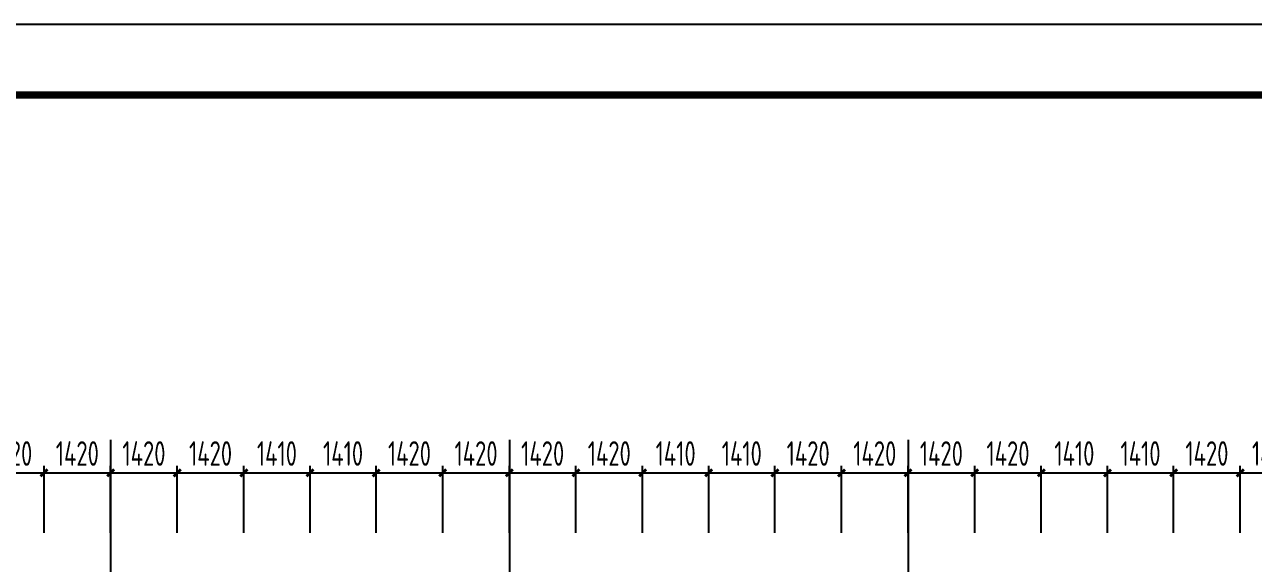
# Model space of a CAD drawing. Extents: x 753177 to 2169292, y -530934 to -273477.
# Drawn here: x 1785160 to 1811357, y -416265 to -404784 of the extents above; entities that cross this region are included whole.
import ezdxf

# ---------------------------------------------------------------- set-up
doc = ezdxf.new("R2010")
doc.units = 0
doc.header["$LTSCALE"] = 1500
doc.header["$MEASUREMENT"] = 0
doc.linetypes.add('DOTE', pattern=[2.42, 2, -0.2, 0.02, -0.2])
doc.layers.get('Defpoints').update_dxf_attribs({"color": 252})
for name, color, linetype in [('00-tk', 151, 'Continuous'), ('AXIS', 3, 'Continuous'), ('DIM', 3, 'Continuous')]:
    doc.layers.add(name, color=color, linetype=linetype)
doc.layers.add('TK', color=252, linetype='Continuous', lineweight=13)
doc.styles.add('TSSD_Dimension', font='Tssdeng.shx', dxfattribs={"width": 0.7, "bigfont": 'hztxt.shx'})
doc.dimstyles.new('TSSD_150_150', dxfattribs={"dimtxt": 525, "dimasz": 150, "dimexe": 150, "dimexo": 375, "dimgap": 150, "dimtad": 1, "dimdec": 0, "dimzin": 0, "dimdsep": 46, "dimtxsty": 'TSSD_Dimension', "dimblk": 'ARCHTICK', "dimblk1": 'ARCHTICK', "dimblk2": 'ARCHTICK', "dimcen": 0, "dimdle": 150, "dimclrt": 7, "dimadec": 0, "dimazin": 0, "dimtfac": 1, "dimtdec": 0, "dimtix": 1, "dimtmove": 2, "dimatfit": 3, "dimfxl": 0, "dimtolj": 1, "dimtzin": 0, "dimarcsym": 0})

# ---------------------------------------------------------------- blocks, each defined once
blk = doc.blocks.new('A$C16496DF1')
at = {"layer": '00-tk', "linetype": 'Continuous'}
blk.add_line((178350, 126150), (0, 126150), dxfattribs=at)
at = {"layer": '00-tk', "const_width": 150}
blk.add_lwpolyline([(3750, 124650), (176850, 124650), (176850, 1500), (3750, 1500)], close=True, dxfattribs=at)
blk = doc.blocks.new('_ArchTick')
at = {"color": 0, "linetype": 'ByBlock', "const_width": 0.4}
blk.add_lwpolyline([(-0.5, -0.5), (0.5, 0.5)], dxfattribs=at)
blk = doc.blocks.new('*D914')
at = {"layer": 'Defpoints', "color": 0, "transparency": 16777216}
for p in [(1785575, -414336), (1784155, -415985), (1785575, -415985)]:
    blk.add_point(p, dxfattribs=at)
at = {"layer": 'DIM', "color": 0, "lineweight": -2, "transparency": 16777216}
for p, q in [((1784005, -414336), (1785725, -414336)), ((1784155, -415610), (1784155, -414186)), ((1785575, -415610), (1785575, -414186))]:
    blk.add_line(p, q, dxfattribs=at)
at = {"layer": 'DIM', "color": 0, "lineweight": -2, "transparency": 16777216, "xscale": 150, "yscale": 150, "zscale": 150, "rotation": 180}
blk.add_blockref('_ArchTick', (1784155, -414336), dxfattribs=at)
at = {"layer": 'DIM', "color": 0, "lineweight": -2, "transparency": 16777216, "xscale": 150, "yscale": 150, "zscale": 150}
blk.add_blockref('_ArchTick', (1785575, -414336), dxfattribs=at)
at = {"layer": 'DIM', "color": 7, "transparency": 16777216, "insert": (1784865, -413923), "char_height": 525, "attachment_point": 5, "style": 'TSSD_Dimension'}
blk.add_mtext('\\A1;1420', dxfattribs=at)
blk = doc.blocks.new('*D915')
at = {"layer": 'Defpoints', "color": 0, "transparency": 16777216}
for p in [(1786995, -414336), (1785575, -415985), (1786995, -415985)]:
    blk.add_point(p, dxfattribs=at)
at = {"layer": 'DIM', "color": 0, "lineweight": -2, "transparency": 16777216}
for p, q in [((1785425, -414336), (1787145, -414336)), ((1785575, -415610), (1785575, -414186)), ((1786995, -415610), (1786995, -414186))]:
    blk.add_line(p, q, dxfattribs=at)
at = {"layer": 'DIM', "color": 0, "lineweight": -2, "transparency": 16777216, "xscale": 150, "yscale": 150, "zscale": 150, "rotation": 180}
blk.add_blockref('_ArchTick', (1785575, -414336), dxfattribs=at)
at = {"layer": 'DIM', "color": 0, "lineweight": -2, "transparency": 16777216, "xscale": 150, "yscale": 150, "zscale": 150}
blk.add_blockref('_ArchTick', (1786995, -414336), dxfattribs=at)
at = {"layer": 'DIM', "color": 7, "transparency": 16777216, "insert": (1786285, -413923), "char_height": 525, "attachment_point": 5, "style": 'TSSD_Dimension'}
blk.add_mtext('\\A1;1420', dxfattribs=at)
blk = doc.blocks.new('*D916')
at = {"layer": 'Defpoints', "color": 0, "transparency": 16777216}
for p in [(1788415, -414336), (1786995, -415985), (1788415, -415985)]:
    blk.add_point(p, dxfattribs=at)
at = {"layer": 'DIM', "color": 0, "lineweight": -2, "transparency": 16777216}
for p, q in [((1786845, -414336), (1788565, -414336)), ((1786995, -415610), (1786995, -414186)), ((1788415, -415610), (1788415, -414186))]:
    blk.add_line(p, q, dxfattribs=at)
at = {"layer": 'DIM', "color": 0, "lineweight": -2, "transparency": 16777216, "xscale": 150, "yscale": 150, "zscale": 150, "rotation": 180}
blk.add_blockref('_ArchTick', (1786995, -414336), dxfattribs=at)
at = {"layer": 'DIM', "color": 0, "lineweight": -2, "transparency": 16777216, "xscale": 150, "yscale": 150, "zscale": 150}
blk.add_blockref('_ArchTick', (1788415, -414336), dxfattribs=at)
at = {"layer": 'DIM', "color": 7, "transparency": 16777216, "insert": (1787705, -413923), "char_height": 525, "attachment_point": 5, "style": 'TSSD_Dimension'}
blk.add_mtext('\\A1;1420', dxfattribs=at)
blk = doc.blocks.new('*D917')
at = {"layer": 'Defpoints', "color": 0, "transparency": 16777216}
for p in [(1789835, -414336), (1788415, -415985), (1789835, -415985)]:
    blk.add_point(p, dxfattribs=at)
at = {"layer": 'DIM', "color": 0, "lineweight": -2, "transparency": 16777216}
for p, q in [((1788265, -414336), (1789985, -414336)), ((1788415, -415610), (1788415, -414186)), ((1789835, -415610), (1789835, -414186))]:
    blk.add_line(p, q, dxfattribs=at)
at = {"layer": 'DIM', "color": 0, "lineweight": -2, "transparency": 16777216, "xscale": 150, "yscale": 150, "zscale": 150, "rotation": 180}
blk.add_blockref('_ArchTick', (1788415, -414336), dxfattribs=at)
at = {"layer": 'DIM', "color": 0, "lineweight": -2, "transparency": 16777216, "xscale": 150, "yscale": 150, "zscale": 150}
blk.add_blockref('_ArchTick', (1789835, -414336), dxfattribs=at)
at = {"layer": 'DIM', "color": 7, "transparency": 16777216, "insert": (1789125, -413923), "char_height": 525, "attachment_point": 5, "style": 'TSSD_Dimension'}
blk.add_mtext('\\A1;1420', dxfattribs=at)
blk = doc.blocks.new('*D918')
at = {"layer": 'Defpoints', "color": 0, "transparency": 16777216}
for p in [(1791245, -414336), (1789835, -415985), (1791245, -415985)]:
    blk.add_point(p, dxfattribs=at)
at = {"layer": 'DIM', "color": 0, "lineweight": -2, "transparency": 16777216}
for p, q in [((1789685, -414336), (1791395, -414336)), ((1789835, -415610), (1789835, -414186)), ((1791245, -415610), (1791245, -414186))]:
    blk.add_line(p, q, dxfattribs=at)
at = {"layer": 'DIM', "color": 0, "lineweight": -2, "transparency": 16777216, "xscale": 150, "yscale": 150, "zscale": 150, "rotation": 180}
blk.add_blockref('_ArchTick', (1789835, -414336), dxfattribs=at)
at = {"layer": 'DIM', "color": 0, "lineweight": -2, "transparency": 16777216, "xscale": 150, "yscale": 150, "zscale": 150}
blk.add_blockref('_ArchTick', (1791245, -414336), dxfattribs=at)
at = {"layer": 'DIM', "color": 7, "transparency": 16777216, "insert": (1790540, -413923), "char_height": 525, "attachment_point": 5, "style": 'TSSD_Dimension'}
blk.add_mtext('\\A1;1410', dxfattribs=at)
blk = doc.blocks.new('*D919')
at = {"layer": 'Defpoints', "color": 0, "transparency": 16777216}
for p in [(1792655, -414336), (1791245, -415985), (1792655, -415985)]:
    blk.add_point(p, dxfattribs=at)
at = {"layer": 'DIM', "color": 0, "lineweight": -2, "transparency": 16777216}
for p, q in [((1791095, -414336), (1792805, -414336)), ((1791245, -415610), (1791245, -414186)), ((1792655, -415610), (1792655, -414186))]:
    blk.add_line(p, q, dxfattribs=at)
at = {"layer": 'DIM', "color": 0, "lineweight": -2, "transparency": 16777216, "xscale": 150, "yscale": 150, "zscale": 150, "rotation": 180}
blk.add_blockref('_ArchTick', (1791245, -414336), dxfattribs=at)
at = {"layer": 'DIM', "color": 0, "lineweight": -2, "transparency": 16777216, "xscale": 150, "yscale": 150, "zscale": 150}
blk.add_blockref('_ArchTick', (1792655, -414336), dxfattribs=at)
at = {"layer": 'DIM', "color": 7, "transparency": 16777216, "insert": (1791950, -413923), "char_height": 525, "attachment_point": 5, "style": 'TSSD_Dimension'}
blk.add_mtext('\\A1;1410', dxfattribs=at)
blk = doc.blocks.new('*D920')
at = {"layer": 'Defpoints', "color": 0, "transparency": 16777216}
for p in [(1794075, -414336), (1792655, -415985), (1794075, -415985)]:
    blk.add_point(p, dxfattribs=at)
at = {"layer": 'DIM', "color": 0, "lineweight": -2, "transparency": 16777216}
for p, q in [((1792505, -414336), (1794225, -414336)), ((1792655, -415610), (1792655, -414186)), ((1794075, -415610), (1794075, -414186))]:
    blk.add_line(p, q, dxfattribs=at)
at = {"layer": 'DIM', "color": 0, "lineweight": -2, "transparency": 16777216, "xscale": 150, "yscale": 150, "zscale": 150, "rotation": 180}
blk.add_blockref('_ArchTick', (1792655, -414336), dxfattribs=at)
at = {"layer": 'DIM', "color": 0, "lineweight": -2, "transparency": 16777216, "xscale": 150, "yscale": 150, "zscale": 150}
blk.add_blockref('_ArchTick', (1794075, -414336), dxfattribs=at)
at = {"layer": 'DIM', "color": 7, "transparency": 16777216, "insert": (1793365, -413923), "char_height": 525, "attachment_point": 5, "style": 'TSSD_Dimension'}
blk.add_mtext('\\A1;1420', dxfattribs=at)
blk = doc.blocks.new('*D921')
at = {"layer": 'Defpoints', "color": 0, "transparency": 16777216}
for p in [(1795495, -414336), (1794075, -415985), (1795495, -415985)]:
    blk.add_point(p, dxfattribs=at)
at = {"layer": 'DIM', "color": 0, "lineweight": -2, "transparency": 16777216}
for p, q in [((1793925, -414336), (1795645, -414336)), ((1794075, -415610), (1794075, -414186)), ((1795495, -415610), (1795495, -414186))]:
    blk.add_line(p, q, dxfattribs=at)
at = {"layer": 'DIM', "color": 0, "lineweight": -2, "transparency": 16777216, "xscale": 150, "yscale": 150, "zscale": 150, "rotation": 180}
blk.add_blockref('_ArchTick', (1794075, -414336), dxfattribs=at)
at = {"layer": 'DIM', "color": 0, "lineweight": -2, "transparency": 16777216, "xscale": 150, "yscale": 150, "zscale": 150}
blk.add_blockref('_ArchTick', (1795495, -414336), dxfattribs=at)
at = {"layer": 'DIM', "color": 7, "transparency": 16777216, "insert": (1794785, -413923), "char_height": 525, "attachment_point": 5, "style": 'TSSD_Dimension'}
blk.add_mtext('\\A1;1420', dxfattribs=at)
blk = doc.blocks.new('*D922')
at = {"layer": 'Defpoints', "color": 0, "transparency": 16777216}
for p in [(1796915, -414336), (1795495, -415985), (1796915, -415985)]:
    blk.add_point(p, dxfattribs=at)
at = {"layer": 'DIM', "color": 0, "lineweight": -2, "transparency": 16777216}
for p, q in [((1795345, -414336), (1797065, -414336)), ((1795495, -415610), (1795495, -414186)), ((1796915, -415610), (1796915, -414186))]:
    blk.add_line(p, q, dxfattribs=at)
at = {"layer": 'DIM', "color": 0, "lineweight": -2, "transparency": 16777216, "xscale": 150, "yscale": 150, "zscale": 150, "rotation": 180}
blk.add_blockref('_ArchTick', (1795495, -414336), dxfattribs=at)
at = {"layer": 'DIM', "color": 0, "lineweight": -2, "transparency": 16777216, "xscale": 150, "yscale": 150, "zscale": 150}
blk.add_blockref('_ArchTick', (1796915, -414336), dxfattribs=at)
at = {"layer": 'DIM', "color": 7, "transparency": 16777216, "insert": (1796205, -413923), "char_height": 525, "attachment_point": 5, "style": 'TSSD_Dimension'}
blk.add_mtext('\\A1;1420', dxfattribs=at)
blk = doc.blocks.new('*D923')
at = {"layer": 'Defpoints', "color": 0, "transparency": 16777216}
for p in [(1798335, -414336), (1796915, -415985), (1798335, -415985)]:
    blk.add_point(p, dxfattribs=at)
at = {"layer": 'DIM', "color": 0, "lineweight": -2, "transparency": 16777216}
for p, q in [((1796765, -414336), (1798485, -414336)), ((1796915, -415610), (1796915, -414186)), ((1798335, -415610), (1798335, -414186))]:
    blk.add_line(p, q, dxfattribs=at)
at = {"layer": 'DIM', "color": 0, "lineweight": -2, "transparency": 16777216, "xscale": 150, "yscale": 150, "zscale": 150, "rotation": 180}
blk.add_blockref('_ArchTick', (1796915, -414336), dxfattribs=at)
at = {"layer": 'DIM', "color": 0, "lineweight": -2, "transparency": 16777216, "xscale": 150, "yscale": 150, "zscale": 150}
blk.add_blockref('_ArchTick', (1798335, -414336), dxfattribs=at)
at = {"layer": 'DIM', "color": 7, "transparency": 16777216, "insert": (1797625, -413923), "char_height": 525, "attachment_point": 5, "style": 'TSSD_Dimension'}
blk.add_mtext('\\A1;1420', dxfattribs=at)
blk = doc.blocks.new('*D924')
at = {"layer": 'Defpoints', "color": 0, "transparency": 16777216}
for p in [(1799745, -414336), (1798335, -415985), (1799745, -415985)]:
    blk.add_point(p, dxfattribs=at)
at = {"layer": 'DIM', "color": 0, "lineweight": -2, "transparency": 16777216}
for p, q in [((1798185, -414336), (1799895, -414336)), ((1798335, -415610), (1798335, -414186)), ((1799745, -415610), (1799745, -414186))]:
    blk.add_line(p, q, dxfattribs=at)
at = {"layer": 'DIM', "color": 0, "lineweight": -2, "transparency": 16777216, "xscale": 150, "yscale": 150, "zscale": 150, "rotation": 180}
blk.add_blockref('_ArchTick', (1798335, -414336), dxfattribs=at)
at = {"layer": 'DIM', "color": 0, "lineweight": -2, "transparency": 16777216, "xscale": 150, "yscale": 150, "zscale": 150}
blk.add_blockref('_ArchTick', (1799745, -414336), dxfattribs=at)
at = {"layer": 'DIM', "color": 7, "transparency": 16777216, "insert": (1799040, -413923), "char_height": 525, "attachment_point": 5, "style": 'TSSD_Dimension'}
blk.add_mtext('\\A1;1410', dxfattribs=at)
blk = doc.blocks.new('*D925')
at = {"layer": 'Defpoints', "color": 0, "transparency": 16777216}
for p in [(1801155, -414336), (1799745, -415985), (1801155, -415985)]:
    blk.add_point(p, dxfattribs=at)
at = {"layer": 'DIM', "color": 0, "lineweight": -2, "transparency": 16777216}
for p, q in [((1799595, -414336), (1801305, -414336)), ((1799745, -415610), (1799745, -414186)), ((1801155, -415610), (1801155, -414186))]:
    blk.add_line(p, q, dxfattribs=at)
at = {"layer": 'DIM', "color": 0, "lineweight": -2, "transparency": 16777216, "xscale": 150, "yscale": 150, "zscale": 150, "rotation": 180}
blk.add_blockref('_ArchTick', (1799745, -414336), dxfattribs=at)
at = {"layer": 'DIM', "color": 0, "lineweight": -2, "transparency": 16777216, "xscale": 150, "yscale": 150, "zscale": 150}
blk.add_blockref('_ArchTick', (1801155, -414336), dxfattribs=at)
at = {"layer": 'DIM', "color": 7, "transparency": 16777216, "insert": (1800450, -413923), "char_height": 525, "attachment_point": 5, "style": 'TSSD_Dimension'}
blk.add_mtext('\\A1;1410', dxfattribs=at)
blk = doc.blocks.new('*D926')
at = {"layer": 'Defpoints', "color": 0, "transparency": 16777216}
for p in [(1802575, -414336), (1801155, -415985), (1802575, -415985)]:
    blk.add_point(p, dxfattribs=at)
at = {"layer": 'DIM', "color": 0, "lineweight": -2, "transparency": 16777216}
for p, q in [((1801005, -414336), (1802725, -414336)), ((1801155, -415610), (1801155, -414186)), ((1802575, -415610), (1802575, -414186))]:
    blk.add_line(p, q, dxfattribs=at)
at = {"layer": 'DIM', "color": 0, "lineweight": -2, "transparency": 16777216, "xscale": 150, "yscale": 150, "zscale": 150, "rotation": 180}
blk.add_blockref('_ArchTick', (1801155, -414336), dxfattribs=at)
at = {"layer": 'DIM', "color": 0, "lineweight": -2, "transparency": 16777216, "xscale": 150, "yscale": 150, "zscale": 150}
blk.add_blockref('_ArchTick', (1802575, -414336), dxfattribs=at)
at = {"layer": 'DIM', "color": 7, "transparency": 16777216, "insert": (1801865, -413923), "char_height": 525, "attachment_point": 5, "style": 'TSSD_Dimension'}
blk.add_mtext('\\A1;1420', dxfattribs=at)
blk = doc.blocks.new('*D927')
at = {"layer": 'Defpoints', "color": 0, "transparency": 16777216}
for p in [(1803995, -414336), (1802575, -415985), (1803995, -415985)]:
    blk.add_point(p, dxfattribs=at)
at = {"layer": 'DIM', "color": 0, "lineweight": -2, "transparency": 16777216}
for p, q in [((1802425, -414336), (1804145, -414336)), ((1802575, -415610), (1802575, -414186)), ((1803995, -415610), (1803995, -414186))]:
    blk.add_line(p, q, dxfattribs=at)
at = {"layer": 'DIM', "color": 0, "lineweight": -2, "transparency": 16777216, "xscale": 150, "yscale": 150, "zscale": 150, "rotation": 180}
blk.add_blockref('_ArchTick', (1802575, -414336), dxfattribs=at)
at = {"layer": 'DIM', "color": 0, "lineweight": -2, "transparency": 16777216, "xscale": 150, "yscale": 150, "zscale": 150}
blk.add_blockref('_ArchTick', (1803995, -414336), dxfattribs=at)
at = {"layer": 'DIM', "color": 7, "transparency": 16777216, "insert": (1803285, -413923), "char_height": 525, "attachment_point": 5, "style": 'TSSD_Dimension'}
blk.add_mtext('\\A1;1420', dxfattribs=at)
blk = doc.blocks.new('*D928')
at = {"layer": 'Defpoints', "color": 0, "transparency": 16777216}
for p in [(1805415, -414336), (1803995, -415985), (1805415, -415985)]:
    blk.add_point(p, dxfattribs=at)
at = {"layer": 'DIM', "color": 0, "lineweight": -2, "transparency": 16777216}
for p, q in [((1803845, -414336), (1805565, -414336)), ((1803995, -415610), (1803995, -414186)), ((1805415, -415610), (1805415, -414186))]:
    blk.add_line(p, q, dxfattribs=at)
at = {"layer": 'DIM', "color": 0, "lineweight": -2, "transparency": 16777216, "xscale": 150, "yscale": 150, "zscale": 150, "rotation": 180}
blk.add_blockref('_ArchTick', (1803995, -414336), dxfattribs=at)
at = {"layer": 'DIM', "color": 0, "lineweight": -2, "transparency": 16777216, "xscale": 150, "yscale": 150, "zscale": 150}
blk.add_blockref('_ArchTick', (1805415, -414336), dxfattribs=at)
at = {"layer": 'DIM', "color": 7, "transparency": 16777216, "insert": (1804705, -413923), "char_height": 525, "attachment_point": 5, "style": 'TSSD_Dimension'}
blk.add_mtext('\\A1;1420', dxfattribs=at)
blk = doc.blocks.new('*D929')
at = {"layer": 'Defpoints', "color": 0, "transparency": 16777216}
for p in [(1806835, -414336), (1805415, -415985), (1806835, -415985)]:
    blk.add_point(p, dxfattribs=at)
at = {"layer": 'DIM', "color": 0, "lineweight": -2, "transparency": 16777216}
for p, q in [((1805265, -414336), (1806985, -414336)), ((1805415, -415610), (1805415, -414186)), ((1806835, -415610), (1806835, -414186))]:
    blk.add_line(p, q, dxfattribs=at)
at = {"layer": 'DIM', "color": 0, "lineweight": -2, "transparency": 16777216, "xscale": 150, "yscale": 150, "zscale": 150, "rotation": 180}
blk.add_blockref('_ArchTick', (1805415, -414336), dxfattribs=at)
at = {"layer": 'DIM', "color": 0, "lineweight": -2, "transparency": 16777216, "xscale": 150, "yscale": 150, "zscale": 150}
blk.add_blockref('_ArchTick', (1806835, -414336), dxfattribs=at)
at = {"layer": 'DIM', "color": 7, "transparency": 16777216, "insert": (1806125, -413923), "char_height": 525, "attachment_point": 5, "style": 'TSSD_Dimension'}
blk.add_mtext('\\A1;1420', dxfattribs=at)
blk = doc.blocks.new('*D930')
at = {"layer": 'Defpoints', "color": 0, "transparency": 16777216}
for p in [(1808245, -414336), (1806835, -415985), (1808245, -415985)]:
    blk.add_point(p, dxfattribs=at)
at = {"layer": 'DIM', "color": 0, "lineweight": -2, "transparency": 16777216}
for p, q in [((1806685, -414336), (1808395, -414336)), ((1806835, -415610), (1806835, -414186)), ((1808245, -415610), (1808245, -414186))]:
    blk.add_line(p, q, dxfattribs=at)
at = {"layer": 'DIM', "color": 0, "lineweight": -2, "transparency": 16777216, "xscale": 150, "yscale": 150, "zscale": 150, "rotation": 180}
blk.add_blockref('_ArchTick', (1806835, -414336), dxfattribs=at)
at = {"layer": 'DIM', "color": 0, "lineweight": -2, "transparency": 16777216, "xscale": 150, "yscale": 150, "zscale": 150}
blk.add_blockref('_ArchTick', (1808245, -414336), dxfattribs=at)
at = {"layer": 'DIM', "color": 7, "transparency": 16777216, "insert": (1807540, -413923), "char_height": 525, "attachment_point": 5, "style": 'TSSD_Dimension'}
blk.add_mtext('\\A1;1410', dxfattribs=at)
blk = doc.blocks.new('*D931')
at = {"layer": 'Defpoints', "color": 0, "transparency": 16777216}
for p in [(1809655, -414336), (1808245, -415985), (1809655, -415985)]:
    blk.add_point(p, dxfattribs=at)
at = {"layer": 'DIM', "color": 0, "lineweight": -2, "transparency": 16777216}
for p, q in [((1808095, -414336), (1809805, -414336)), ((1808245, -415610), (1808245, -414186)), ((1809655, -415610), (1809655, -414186))]:
    blk.add_line(p, q, dxfattribs=at)
at = {"layer": 'DIM', "color": 0, "lineweight": -2, "transparency": 16777216, "xscale": 150, "yscale": 150, "zscale": 150, "rotation": 180}
blk.add_blockref('_ArchTick', (1808245, -414336), dxfattribs=at)
at = {"layer": 'DIM', "color": 0, "lineweight": -2, "transparency": 16777216, "xscale": 150, "yscale": 150, "zscale": 150}
blk.add_blockref('_ArchTick', (1809655, -414336), dxfattribs=at)
at = {"layer": 'DIM', "color": 7, "transparency": 16777216, "insert": (1808950, -413923), "char_height": 525, "attachment_point": 5, "style": 'TSSD_Dimension'}
blk.add_mtext('\\A1;1410', dxfattribs=at)
blk = doc.blocks.new('*D932')
at = {"layer": 'Defpoints', "color": 0, "transparency": 16777216}
for p in [(1811075, -414336), (1809655, -415985), (1811075, -415985)]:
    blk.add_point(p, dxfattribs=at)
at = {"layer": 'DIM', "color": 0, "lineweight": -2, "transparency": 16777216}
for p, q in [((1809505, -414336), (1811225, -414336)), ((1809655, -415610), (1809655, -414186)), ((1811075, -415610), (1811075, -414186))]:
    blk.add_line(p, q, dxfattribs=at)
at = {"layer": 'DIM', "color": 0, "lineweight": -2, "transparency": 16777216, "xscale": 150, "yscale": 150, "zscale": 150, "rotation": 180}
blk.add_blockref('_ArchTick', (1809655, -414336), dxfattribs=at)
at = {"layer": 'DIM', "color": 0, "lineweight": -2, "transparency": 16777216, "xscale": 150, "yscale": 150, "zscale": 150}
blk.add_blockref('_ArchTick', (1811075, -414336), dxfattribs=at)
at = {"layer": 'DIM', "color": 7, "transparency": 16777216, "insert": (1810365, -413923), "char_height": 525, "attachment_point": 5, "style": 'TSSD_Dimension'}
blk.add_mtext('\\A1;1420', dxfattribs=at)
blk = doc.blocks.new('*D933')
at = {"layer": 'Defpoints', "color": 0, "transparency": 16777216}
for p in [(1812495, -414336), (1811075, -415985), (1812495, -415985)]:
    blk.add_point(p, dxfattribs=at)
at = {"layer": 'DIM', "color": 0, "lineweight": -2, "transparency": 16777216}
for p, q in [((1810925, -414336), (1812645, -414336)), ((1811075, -415610), (1811075, -414186)), ((1812495, -415610), (1812495, -414186))]:
    blk.add_line(p, q, dxfattribs=at)
at = {"layer": 'DIM', "color": 0, "lineweight": -2, "transparency": 16777216, "xscale": 150, "yscale": 150, "zscale": 150, "rotation": 180}
blk.add_blockref('_ArchTick', (1811075, -414336), dxfattribs=at)
at = {"layer": 'DIM', "color": 0, "lineweight": -2, "transparency": 16777216, "xscale": 150, "yscale": 150, "zscale": 150}
blk.add_blockref('_ArchTick', (1812495, -414336), dxfattribs=at)
at = {"layer": 'DIM', "color": 7, "transparency": 16777216, "insert": (1811785, -413923), "char_height": 525, "attachment_point": 5, "style": 'TSSD_Dimension'}
blk.add_mtext('\\A1;1420', dxfattribs=at)

msp = doc.modelspace()

# ---------------------------------------------------------------- linework, layer by layer
at = {"layer": 'AXIS', "color": 252, "linetype": 'DOTE'}
for p, q in [((1786995.3, -413631.5), (1786995.3, -427905)), ((1795495.3, -413631.5), (1795495.3, -427905)), ((1803995.3, -413631.5), (1803995.3, -427905))]:
    msp.add_line(p, q, dxfattribs=at)

# ---------------------------------------------------------------- block references
at = {"layer": 'TK', "color": 2, "linetype": 'ByBlock'}
msp.add_blockref('A$C16496DF1', (1698368.2, -530934.4), dxfattribs=at)

# ---------------------------------------------------------------- dimensions: what is measured, and where the dimension line sits
at = {"layer": 'DIM'}
for base, p1, p2, picture, middle in [((1785575.3, -414335.5), (1784155.3, -415984.8), (1785575.3, -415984.8), '*D914', (1784865.3, -413923)), ((1786995.3, -414335.5), (1785575.3, -415984.8), (1786995.3, -415984.8), '*D915', (1786285.3, -413923)), ((1788415.3, -414335.5), (1786995.3, -415984.8), (1788415.3, -415984.8), '*D916', (1787705.3, -413923)), ((1789835.3, -414335.5), (1788415.3, -415984.8), (1789835.3, -415984.8), '*D917', (1789125.3, -413923)), ((1791245.3, -414335.5), (1789835.3, -415984.8), (1791245.3, -415984.8), '*D918', (1790540.3, -413923)), ((1792655.3, -414335.5), (1791245.3, -415984.8), (1792655.3, -415984.8), '*D919', (1791950.3, -413923)), ((1794075.3, -414335.5), (1792655.3, -415984.8), (1794075.3, -415984.8), '*D920', (1793365.3, -413923)), ((1795495.3, -414335.5), (1794075.3, -415984.8), (1795495.3, -415984.8), '*D921', (1794785.3, -413923)), ((1796915.3, -414335.5), (1795495.3, -415984.8), (1796915.3, -415984.8), '*D922', (1796205.3, -413923)), ((1798335.3, -414335.5), (1796915.3, -415984.8), (1798335.3, -415984.8), '*D923', (1797625.3, -413923)), ((1799745.3, -414335.5), (1798335.3, -415984.8), (1799745.3, -415984.8), '*D924', (1799040.3, -413923)), ((1801155.3, -414335.5), (1799745.3, -415984.8), (1801155.3, -415984.8), '*D925', (1800450.3, -413923)), ((1802575.3, -414335.5), (1801155.3, -415984.8), (1802575.3, -415984.8), '*D926', (1801865.3, -413923)), ((1803995.3, -414335.5), (1802575.3, -415984.8), (1803995.3, -415984.8), '*D927', (1803285.3, -413923)), ((1805415.3, -414335.5), (1803995.3, -415984.8), (1805415.3, -415984.8), '*D928', (1804705.3, -413923)), ((1806835.3, -414335.5), (1805415.3, -415984.8), (1806835.3, -415984.8), '*D929', (1806125.3, -413923)), ((1808245.3, -414335.5), (1806835.3, -415984.8), (1808245.3, -415984.8), '*D930', (1807540.3, -413923)), ((1809655.3, -414335.5), (1808245.3, -415984.8), (1809655.3, -415984.8), '*D931', (1808950.3, -413923)), ((1811075.3, -414335.5), (1809655.3, -415984.8), (1811075.3, -415984.8), '*D932', (1810365.3, -413923)), ((1812495.3, -414335.5), (1811075.3, -415984.8), (1812495.3, -415984.8), '*D933', (1811785.3, -413923))]:
    dim = msp.add_linear_dim(base=base, p1=p1, p2=p2, dimstyle='TSSD_150_150', dxfattribs=at)
    dim.commit()
    dim.dimension.update_dxf_attribs({"geometry": picture, "text_midpoint": middle})

doc.saveas('drawing.dxf')
